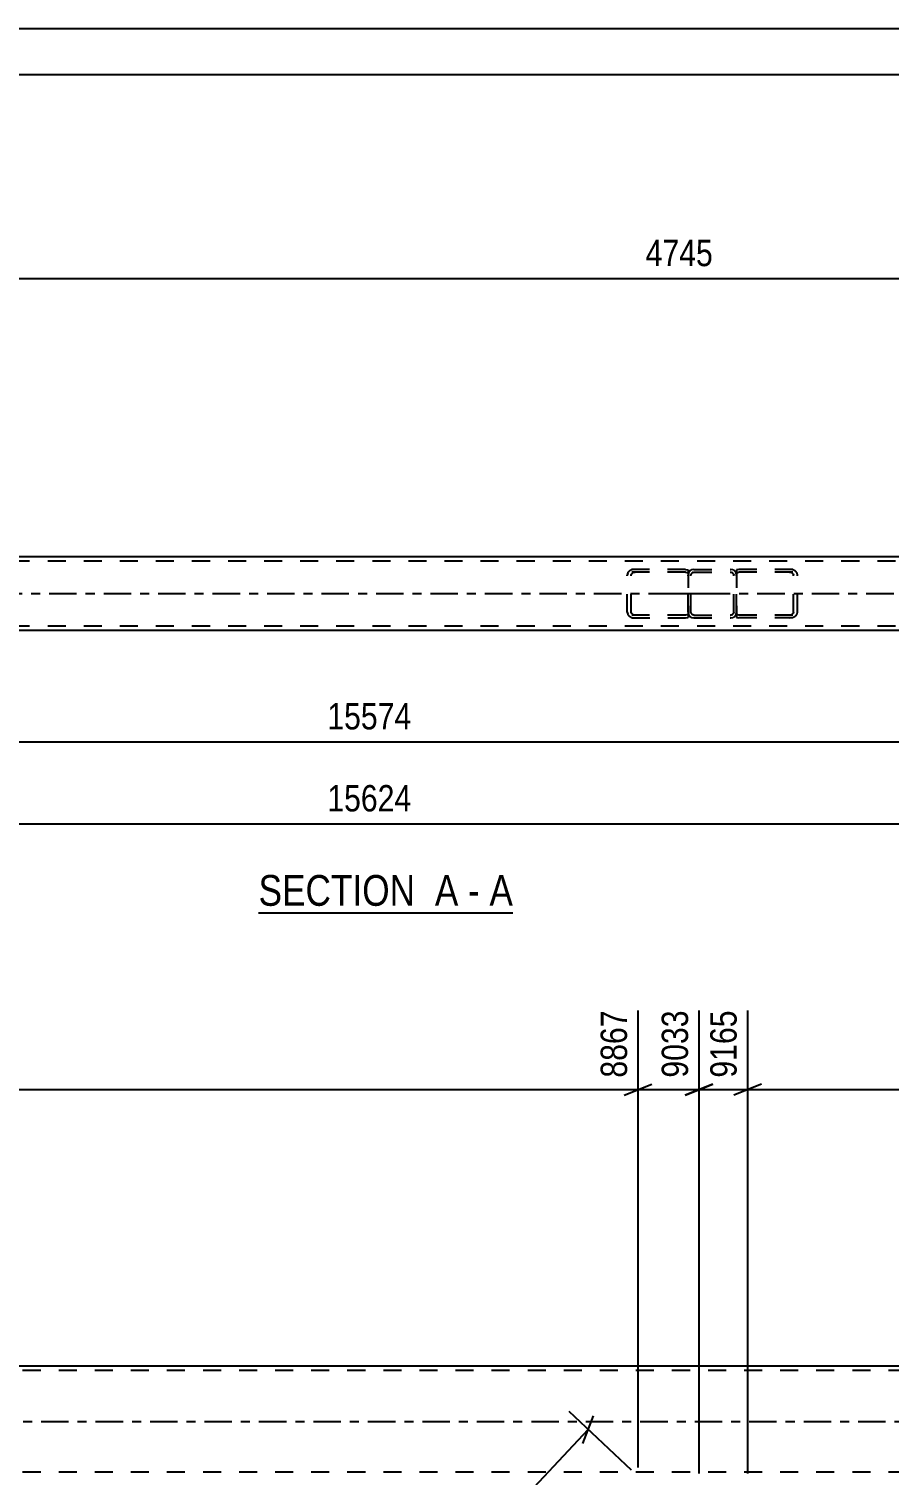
# Model space of a CAD drawing. Header units: millimetres. Extents: x -46 to 795, y -443 to 151.
# Drawn here: x 274.1 to 367.5, y -5.8 to 151.3 of the extents above; entities that cross this region are included whole.
import ezdxf

# ---------------------------------------------------------------- set-up
doc = ezdxf.new("R2010")
doc.units = ezdxf.units.MM
doc.linetypes.add('DXK_LINE_DOT2', pattern=[3.9198, 1.9599, -1.9599])
doc.linetypes.add('DXK_LINE_DOT3', pattern=[5.9187, 2.979, -0.9799, 0.9799, -0.9799])
doc.styles.add('Arial Narrow', font='ARIALN.TTF', dxfattribs={"height": 0.2})

# ---------------------------------------------------------------- blocks, each defined once
blk = doc.blocks.new('Unknown-761550593-1135')
at = {"color": 5, "linetype": 'Continuous'}
for p, q in [((794.69, 151.28), (-46.31, 151.28)), ((789.69, 146.28), (-41.31, 146.28))]:
    blk.add_line(p, q, dxfattribs=at)
blk = doc.blocks.new('Unknown-761550593-12 - 4923')
at = {"color": 6, "linetype": 'Continuous'}
blk.add_line((299.03, 55.27), (326.67, 55.27), dxfattribs=at)
at = {"color": 0, "linetype": 'Continuous'}
for points in [[(317.14, 56.02), (317.14, 59.52), (299.03, 59.52), (299.03, 56.02)], [(320.74, 56.02), (320.74, 59.52), (318.19, 59.52), (318.19, 56.02)], [(323.07, 56.02), (323.07, 59.52), (321.79, 59.52), (321.79, 56.02)], [(326.67, 56.02), (326.67, 59.52), (324.12, 59.52), (324.12, 56.02)]]:
    blk.add_wipeout(points, dxfattribs=at)
at = {"color": 7, "linetype": 'Continuous', "style": 'Arial Narrow'}
for s, p in [('SECTION ', (299.03, 56.02)), ('A', (318.19, 56.02)), ('A', (324.12, 56.02)), ('-', (321.79, 56.02))]:
    blk.add_text(s, height=3.34, dxfattribs=at).set_placement(p)
blk = doc.blocks.new('Part-761550593-3196 - 3006')
at = {"color": 2, "linetype": 'Continuous'}
blk.add_line((608.54, 6), (20.9, 6), dxfattribs=at)
at = {"color": 7, "linetype": 'DXK_LINE_DOT2'}
for p, q in [((608.54, 5.52), (20.9, 5.52)), ((608.54, -5.52), (20.9, -5.52))]:
    blk.add_line(p, q, dxfattribs=at)
at = {"color": 7, "linetype": 'DXK_LINE_DOT3'}
blk.add_line((20.9, 0), (608.54, 0), dxfattribs=at)
blk = doc.blocks.new('Part-761550593-5071 - 4923')
at = {"color": 7, "linetype": 'DXK_LINE_DOT2'}
for p, q in [((351.23, 92.57), (350.98, 92.53)), ((350.98, 92.53), (350.98, 87.33)), ((350.98, 92.18), (351.07, 92.23)), ((351.07, 92.23), (351.23, 92.25)), ((357.08, 92.57), (351.23, 92.57)), ((357.08, 92.25), (351.23, 92.25)), ((357.06, 92.52), (356.73, 92.57)), ((356.73, 92.25), (356.89, 92.23)), ((357.13, 92.05), (357.16, 91.93)), ((357.16, 87.93), (357.16, 91.93)), ((357.6, 91.93), (357.54, 92.18)), ((357.6, 87.93), (357.6, 91.93)), ((351.07, 87.64), (350.98, 87.68)), ((350.98, 87.33), (351.23, 87.29)), ((351.23, 87.61), (351.07, 87.64)), ((357.08, 87.61), (351.23, 87.61)), ((357.08, 87.29), (351.23, 87.29)), ((356.89, 87.64), (356.73, 87.61)), ((356.73, 87.29), (357.06, 87.34)), ((357.16, 87.93), (357.13, 87.81)), ((357.54, 87.69), (357.6, 87.93))]:
    blk.add_line(p, q, dxfattribs=at)
for centre, radius, start, end in [((356.79, 91.84), 0.401, 32.4104, 75.4453), ((356.86, 91.75), 0.802, 32.4104, 75.4453), ((356.79, 88.02), 0.401, 284.5547, 327.5896), ((356.86, 88.12), 0.802, 284.5547, 327.5896)]:
    blk.add_arc(centre, radius, start, end, dxfattribs=at)
blk = doc.blocks.new('Part-761550593-4950 - 4923')
at = {"color": 7, "linetype": 'DXK_LINE_DOT2'}
for p, q in [((345.75, 92.18), (345.7, 91.93)), ((345.7, 87.93), (345.7, 91.93)), ((346.02, 91.93), (346.04, 92.05)), ((346.02, 87.93), (346.02, 91.93)), ((346.34, 92.57), (346.09, 92.52)), ((346.21, 92.23), (346.34, 92.25)), ((346.34, 92.57), (350.34, 92.57)), ((346.34, 92.25), (350.34, 92.25)), ((350.58, 92.52), (350.34, 92.57)), ((350.34, 92.25), (350.46, 92.23)), ((350.63, 92.05), (350.66, 91.93)), ((350.66, 87.93), (350.66, 91.93)), ((350.98, 91.93), (350.93, 92.18)), ((350.98, 87.93), (350.98, 91.93)), ((345.7, 87.93), (345.75, 87.69)), ((346.04, 87.81), (346.02, 87.93)), ((346.09, 87.34), (346.34, 87.29)), ((346.34, 87.61), (346.21, 87.64)), ((346.34, 87.61), (350.34, 87.61)), ((346.34, 87.29), (350.34, 87.29)), ((350.46, 87.64), (350.34, 87.61)), ((350.34, 87.29), (350.58, 87.34)), ((350.66, 87.93), (350.63, 87.81)), ((350.93, 87.69), (350.98, 87.93))]:
    blk.add_line(p, q, dxfattribs=at)
at = {"color": 7, "linetype": 'DXK_LINE_DOT3'}
blk.add_line((348.34, 89.93), (348.34, 89.93), dxfattribs=at)
at = {"color": 7, "linetype": 'DXK_LINE_DOT2'}
for centre, radius, start, end in [((346.34, 91.93), 0.64, 112.5, 157.5), ((346.34, 91.93), 0.32, 112.5, 157.5), ((350.34, 91.93), 0.32, 22.5, 67.5), ((350.34, 91.93), 0.64, 22.5, 67.5), ((346.34, 87.93), 0.64, 202.5, 247.5), ((346.34, 87.93), 0.32, 202.5, 247.5), ((350.34, 87.93), 0.32, 292.5, 337.5), ((350.34, 87.93), 0.64, 292.5, 337.5)]:
    blk.add_arc(centre, radius, start, end, dxfattribs=at)
blk = doc.blocks.new('Part-761550593-4958 - 4923')
at = {"color": 7, "linetype": 'DXK_LINE_DOT2'}
for p, q in [((339.14, 92.18), (339.07, 91.93)), ((339.07, 87.93), (339.07, 91.93)), ((339.51, 91.93), (339.54, 92.05)), ((339.51, 87.93), (339.51, 91.93)), ((345.44, 92.57), (339.6, 92.57)), ((345.44, 92.25), (339.6, 92.25)), ((339.95, 92.57), (339.61, 92.52)), ((339.78, 92.23), (339.95, 92.25)), ((345.44, 92.57), (345.7, 92.53)), ((345.44, 92.25), (345.61, 92.23)), ((345.61, 92.23), (345.7, 92.18)), ((345.7, 92.53), (345.7, 87.33)), ((339.07, 87.93), (339.14, 87.69)), ((339.54, 87.81), (339.51, 87.93)), ((345.44, 87.61), (339.6, 87.61)), ((339.6, 87.29), (345.44, 87.29)), ((339.61, 87.34), (339.95, 87.29)), ((339.95, 87.61), (339.78, 87.64)), ((345.61, 87.64), (345.44, 87.61)), ((345.44, 87.29), (345.7, 87.33)), ((345.7, 87.68), (345.61, 87.64))]:
    blk.add_line(p, q, dxfattribs=at)
at = {"color": 7, "linetype": 'DXK_LINE_DOT3'}
blk.add_line((342.34, 89.93), (349.55, 89.93), dxfattribs=at)
at = {"color": 7, "linetype": 'DXK_LINE_DOT2'}
for centre, radius, start, end in [((339.81, 91.75), 0.802, 104.5547, 147.5896), ((339.88, 91.84), 0.401, 104.5547, 147.5896), ((339.81, 88.12), 0.802, 212.4104, 255.4453), ((339.88, 88.02), 0.401, 212.4104, 255.4453)]:
    blk.add_arc(centre, radius, start, end, dxfattribs=at)
blk = doc.blocks.new('Part-761550593-5023 - 4923')
at = {"color": 7, "linetype": 'DXK_LINE_DOT2'}
for p, q in [((607.34, 93.45), (27.7, 93.45)), ((607.34, 86.41), (27.7, 86.41))]:
    blk.add_line(p, q, dxfattribs=at)
at = {"color": 2, "linetype": 'Continuous'}
for p, q in [((439.64, 93.93), (257.25, 93.93)), ((607.34, 85.93), (27.7, 85.93))]:
    blk.add_line(p, q, dxfattribs=at)
at = {"color": 7, "linetype": 'DXK_LINE_DOT3'}
blk.add_line((27.7, 89.93), (607.34, 89.93), dxfattribs=at)
blk = doc.blocks.new('StraightDimension-761550593-4688 - 3006')
at = {"color": 7, "linetype": 'Continuous'}
for p, q in [((339.54, -5.31), (332.77, 1.06)), ((334.25, -2.4), (335.43, 0.61)), ((284.11, -54.84), (334.84, -0.89)), ((288.81, -59.26), (282.03, -52.89)), ((284.7, -53.33), (283.52, -56.34))]:
    blk.add_line(p, q, dxfattribs=at)
at = {"color": 0}
blk.add_wipeout([(311.84, -24.25), (308.78, -21.37), (302.95, -27.57), (306.01, -30.45)], dxfattribs=at)
at = {"color": 3, "style": 'Arial Narrow'}
blk.add_text('1851', height=2.863, rotation=46.7591, dxfattribs=at).set_placement((305.99, -29.6))
blk = doc.blocks.new('StraightDimension-761550593-11430 - 3006')
at = {"color": 7, "linetype": 'Continuous'}
for p, q in [((460.27, -5), (460.27, 46.49)), ((352.18, -5.66), (352.18, 44.66)), ((353.68, 36.65), (350.68, 35.45)), ((458.77, 35.45), (461.77, 36.65)), ((352.18, 36.05), (460.27, 36.05))]:
    blk.add_line(p, q, dxfattribs=at)
at = {"color": 0, "linetype": 'Continuous'}
blk.add_wipeout([(459.67, 47.09), (455.47, 47.09), (455.47, 36.75), (459.67, 36.75)], dxfattribs=at)
at = {"color": 3, "linetype": 'Continuous', "style": 'Arial Narrow'}
blk.add_text('11867', height=2.863, rotation=90.0002, dxfattribs=at).set_placement((459.07, 37.35))
blk = doc.blocks.new('StraightDimension-761550593-11431 - 3006')
at = {"color": 7, "linetype": 'Continuous'}
for p, q in [((346.9, -5.66), (346.9, 44.66)), ((352.18, -5.66), (352.18, 44.66)), ((345.4, 35.45), (348.4, 36.65)), ((353.68, 36.65), (350.68, 35.45)), ((346.9, 36.05), (352.18, 36.05))]:
    blk.add_line(p, q, dxfattribs=at)
at = {"color": 0, "linetype": 'Continuous'}
blk.add_wipeout([(351.58, 45.26), (347.38, 45.26), (347.38, 36.75), (351.58, 36.75)], dxfattribs=at)
at = {"color": 3, "linetype": 'Continuous', "style": 'Arial Narrow'}
blk.add_text('9165', height=2.863, rotation=90.0002, dxfattribs=at).set_placement((350.98, 37.35))
blk = doc.blocks.new('StraightDimension-761550593-11432 - 3006')
at = {"color": 7, "linetype": 'Continuous'}
for p, q in [((340.27, -5), (340.27, 44.66)), ((346.9, -5.66), (346.9, 44.66)), ((338.77, 35.45), (341.77, 36.65)), ((348.4, 36.65), (345.4, 35.45)), ((340.27, 36.05), (346.9, 36.05))]:
    blk.add_line(p, q, dxfattribs=at)
at = {"color": 0, "linetype": 'Continuous'}
blk.add_wipeout([(346.3, 45.26), (342.1, 45.26), (342.1, 36.75), (346.3, 36.75)], dxfattribs=at)
at = {"color": 3, "linetype": 'Continuous', "style": 'Arial Narrow'}
blk.add_text('9033', height=2.863, rotation=90.0002, dxfattribs=at).set_placement((345.7, 37.35))
blk = doc.blocks.new('StraightDimension-761550593-11433 - 3006')
at = {"color": 7, "linetype": 'Continuous'}
for p, q in [((232.18, -5.66), (232.18, 44.66)), ((340.27, -5), (340.27, 44.66)), ((233.68, 36.65), (230.68, 35.45)), ((338.77, 35.45), (341.77, 36.65)), ((232.18, 36.05), (340.27, 36.05))]:
    blk.add_line(p, q, dxfattribs=at)
at = {"color": 0, "linetype": 'Continuous'}
blk.add_wipeout([(339.67, 45.26), (335.47, 45.26), (335.47, 36.75), (339.67, 36.75)], dxfattribs=at)
at = {"color": 3, "linetype": 'Continuous', "style": 'Arial Narrow'}
blk.add_text('8867', height=2.863, rotation=90.0002, dxfattribs=at).set_placement((339.07, 37.35))
blk = doc.blocks.new('StraightDimension-761550593-12917 - 4923')
at = {"color": 7, "linetype": 'Continuous'}
for p, q in [((439.64, 95.39), (439.64, 134.6)), ((249.85, 95.39), (249.85, 132.77)), ((251.35, 124.76), (248.35, 123.56)), ((249.85, 124.16), (439.64, 124.16)), ((438.14, 123.56), (441.14, 124.76))]:
    blk.add_line(p, q, dxfattribs=at)
at = {"color": 0, "linetype": 'Continuous'}
blk.add_wipeout([(439.04, 135.2), (434.84, 135.2), (434.84, 124.86), (439.04, 124.86)], dxfattribs=at)
at = {"color": 0}
blk.add_wipeout([(349, 124.91), (349, 129.11), (340.49, 129.11), (340.49, 124.91)], dxfattribs=at)
at = {"color": 3, "linetype": 'Continuous', "style": 'Arial Narrow'}
blk.add_text('11382', height=2.863, rotation=90.0002, dxfattribs=at).set_placement((438.44, 125.46))
at = {"color": 3, "style": 'Arial Narrow'}
blk.add_text('4745', height=2.863, dxfattribs=at).set_placement((341.09, 125.51))
blk = doc.blocks.new('StraightDimension-761550593-13075 - 4923')
at = {"color": 7, "linetype": 'Continuous'}
blk.add_line((14.8, 73.83), (607.34, 73.83), dxfattribs=at)
at = {"color": 0}
blk.add_wipeout([(316.24, 74.58), (316.24, 78.78), (305.9, 78.78), (305.9, 74.58)], dxfattribs=at)
at = {"color": 3, "style": 'Arial Narrow'}
blk.add_text('15574', height=2.863, dxfattribs=at).set_placement((306.5, 75.18))
blk = doc.blocks.new('StraightDimension-761550593-13129 - 4923')
at = {"color": 7, "linetype": 'Continuous'}
blk.add_line((13.8, 64.92), (608.34, 64.92), dxfattribs=at)
at = {"color": 0}
blk.add_wipeout([(316.24, 65.67), (316.24, 69.87), (305.9, 69.87), (305.9, 65.67)], dxfattribs=at)
at = {"color": 3, "style": 'Arial Narrow'}
blk.add_text('15624', height=2.863, dxfattribs=at).set_placement((306.5, 66.27))

msp = doc.modelspace()

# ---------------------------------------------------------------- block references
for name in ['Unknown-761550593-1135', 'Part-761550593-5023 - 4923', 'Part-761550593-4958 - 4923', 'Part-761550593-4950 - 4923', 'Part-761550593-5071 - 4923', 'Part-761550593-3196 - 3006']:
    msp.add_blockref(name, (0, 0))

# ---------------------------------------------------------------- next in the draw order: block references
for name in ['StraightDimension-761550593-12917 - 4923', 'StraightDimension-761550593-13075 - 4923', 'Unknown-761550593-12 - 4923', 'StraightDimension-761550593-11430 - 3006', 'StraightDimension-761550593-4688 - 3006']:
    msp.add_blockref(name, (0, 0))

# ---------------------------------------------------------------- next in the draw order: block references
for name in ['StraightDimension-761550593-13129 - 4923', 'StraightDimension-761550593-11431 - 3006']:
    msp.add_blockref(name, (0, 0))

# ---------------------------------------------------------------- next in the draw order: block references
msp.add_blockref('StraightDimension-761550593-11432 - 3006', (0, 0))

# ---------------------------------------------------------------- next in the draw order: block references
msp.add_blockref('StraightDimension-761550593-11433 - 3006', (0, 0))

doc.saveas('drawing.dxf')
